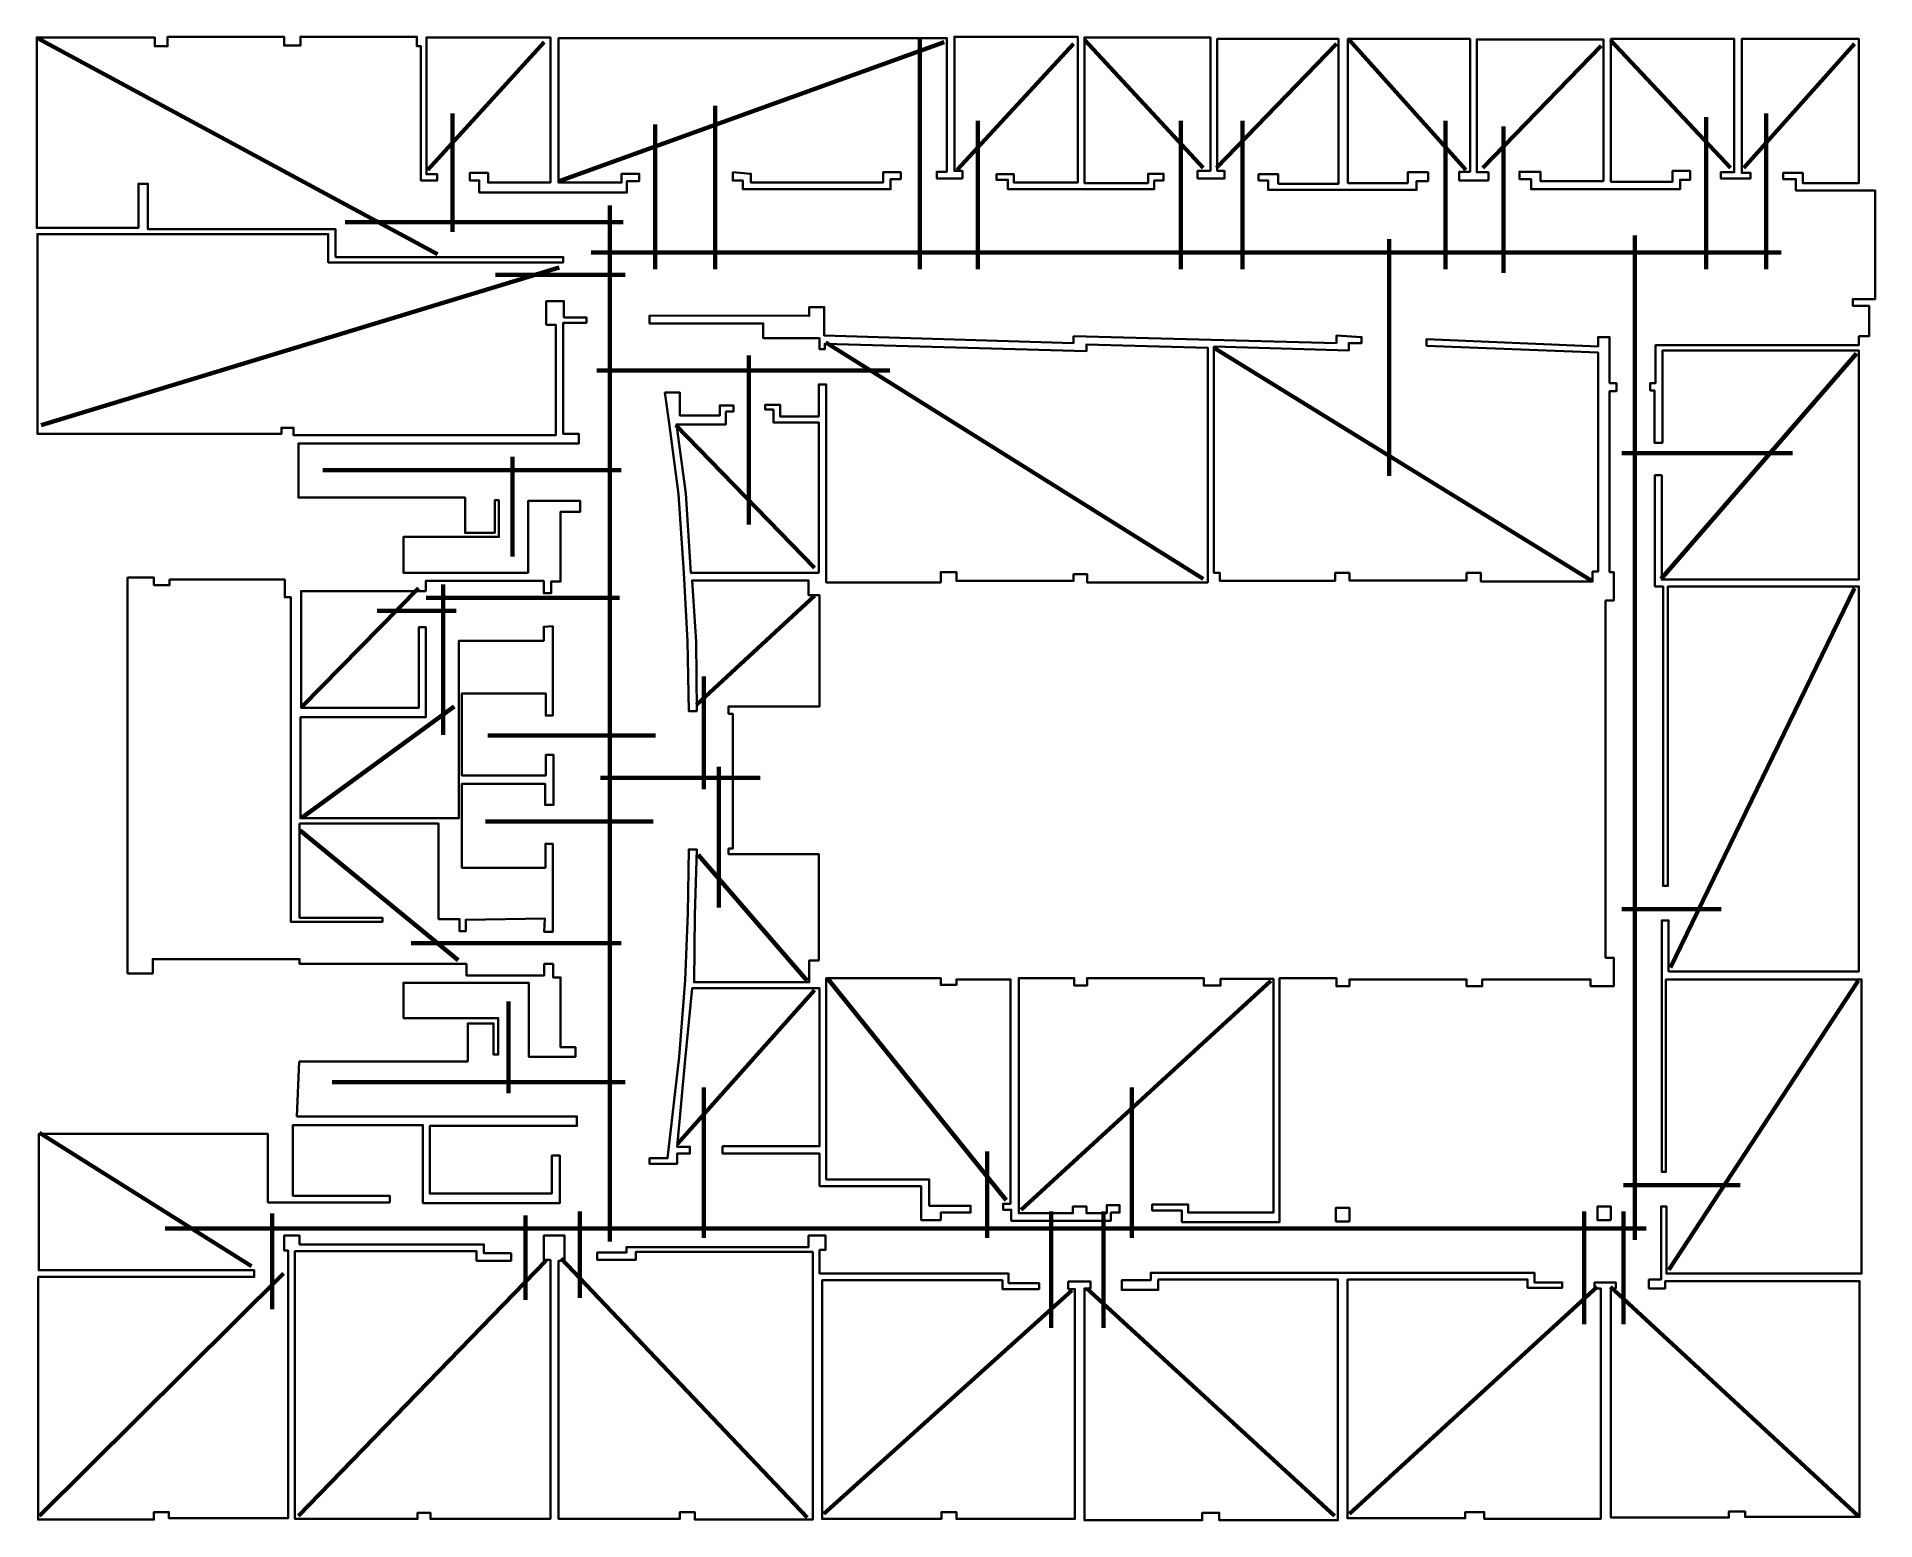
# Model space of a CAD drawing. Header units: inches. Extents: x 64 to 237, y 24 to 163.
import ezdxf

# ---------------------------------------------------------------- set-up
doc = ezdxf.new("R2010")
doc.units = ezdxf.units.IN
doc.header["$MEASUREMENT"] = 0
doc.layers.add('Layer 2', color=7, linetype='Continuous')
doc.layers.add('Layer 3', color=7, linetype='Continuous')

msp = doc.modelspace()

# ---------------------------------------------------------------- linework, layer by layer
at = {"layer": 'Layer 2', "color": 1, "lineweight": 35}
for points in [[(88.78, 67.09), (104.64, 67.09), (104.64, 70.66), (107.06, 70.66), (107.06, 67.73), (107.5, 67.73), (107.5, 71.17), (98.59, 71.17), (98.59, 74.48), (110.37, 74.48), (110.37, 67.54), (114.76, 67.54), (114.76, 68.43), (113.36, 68.43), (113.36, 74.99), (112.66, 74.99), (112.66, 76.26), (111.83, 76.26), (111.83, 75.18), (104.51, 75.18), (104.51, 76.26), (88.84, 76.26), (88.84, 76.71), (75.03, 76.71), (75.03, 75.37), (72.67, 75.37), (72.67, 112.56), (75.15, 112.56), (75.15, 111.86), (76.62, 111.86), (76.62, 112.37), (87.44, 112.37), (87.44, 110.71), (88.02, 110.71), (88.02, 80.21), (96.61, 80.21), (96.61, 80.59), (88.84, 80.59), (88.84, 89.44), (101.9, 89.44), (101.9, 80.47), (103.87, 80.47), (103.87, 79.32), (104.45, 79.32), (104.45, 80.4), (111.88, 80.52), (111.82, 79.26), (112.62, 79.26), (112.63, 87.55), (111.93, 87.55), (111.93, 85.3), (104.08, 85.3), (104.08, 93.18), (111.9, 93.18), (111.9, 91.2), (112.7, 91.2), (112.7, 95.9), (111.96, 95.9), (111.96, 93.95), (104.08, 93.95), (104.08, 101.67), (111.96, 101.67), (111.96, 99.59), (112.62, 99.59), (112.62, 107.99), (111.77, 107.94), (111.77, 106.63), (103.81, 106.63), (103.81, 89.95), (88.91, 89.95), (88.91, 99.44), (100.69, 99.44), (100.69, 107.91), (100.05, 107.91), (100.05, 100.33), (88.97, 100.33), (88.97, 111.29), (100.69, 111.29), (100.69, 112.24), (111.77, 112.24), (111.77, 111.09), (112.47, 111.09), (112.47, 112.18), (113.36, 112.18), (113.36, 118.74), (115.21, 118.74), (115.21, 119.76), (110.3, 119.76), (110.3, 113.01), (98.59, 113.01), (98.59, 116.38), (107.57, 116.38), (107.57, 119.82), (107.18, 119.82), (107.18, 116.76), (104.38, 116.76), (104.38, 120.07), (88.72, 120.07), (88.72, 125.17), (115.08, 125.17), (115.08, 126.06), (113.61, 126.06), (113.61, 136.5), (115.78, 136.5), (115.78, 137.01), (113.68, 137.01), (113.68, 138.54), (112.02, 138.54), (112.02, 136.31), (112.91, 136.31), (112.91, 125.93), (88.27, 125.93), (88.27, 126.63), (87.12, 126.63), (87.12, 126.06), (64.2, 126.06), (64.2, 144.84), (91.52, 144.84), (91.52, 142.17), (113.61, 142.17), (113.61, 142.68), (92.22, 142.68), (92.22, 145.29), (74.58, 145.29), (74.58, 149.56), (73.69, 149.56), (73.69, 145.42), (64.14, 145.42), (64.14, 163.31), (75.22, 163.31), (75.22, 162.48), (76.43, 162.48), (76.43, 163.37), (87.38, 163.37), (87.38, 162.55), (88.91, 162.55), (88.91, 163.37), (99.86, 163.37), (99.86, 162.48), (100.24, 162.48), (100.24, 149.88), (101.77, 149.88), (101.77, 150.45), (100.75, 150.45), (100.75, 163.31), (112.4, 163.31), (112.4, 149.68), (106.55, 149.68), (106.55, 150.58), (104.83, 150.58), (104.83, 149.88), (105.72, 149.88), (105.72, 148.73), (119.6, 148.73), (119.6, 149.81), (120.75, 149.81), (120.75, 150.51), (119.09, 150.51), (119.09, 149.68), (113.17, 149.68), (113.17, 163.25), (149.66, 163.25), (149.66, 150.7), (148.7, 150.7), (148.7, 150.07), (151.12, 150.07), (151.12, 150.77), (150.36, 150.77), (150.36, 163.38), (161.95, 163.38), (161.95, 149.68), (155.96, 149.68), (155.96, 150.45), (154.31, 150.45), (154.31, 149.94), (155.39, 149.94), (155.39, 149.05), (169.14, 149.05), (169.14, 149.88), (170.03, 149.88), (170.03, 150.51), (168.57, 150.51), (168.57, 149.62), (162.58, 149.62), (162.58, 163.31), (174.43, 163.31), (174.43, 150.77), (173.22, 150.77), (173.22, 150.07), (175.76, 150.07), (175.76, 150.77), (175.06, 150.77), (175.06, 163.18), (186.46, 163.18), (186.46, 149.56), (180.8, 149.56), (180.8, 150.45), (178.95, 150.45), (178.95, 149.88), (179.84, 149.88), (179.84, 148.98), (193.79, 148.98), (193.79, 149.81), (194.87, 149.81), (194.87, 150.64), (192.96, 150.64), (192.96, 149.62), (187.35, 149.62), (187.35, 163.18), (198.82, 163.18), (198.82, 150.7), (197.8, 150.7), (197.8, 149.88), (200.54, 149.88), (200.54, 150.64), (199.45, 150.64), (199.45, 163.12), (211.36, 163.12), (211.36, 149.81), (205.44, 149.81), (205.44, 150.7), (203.46, 150.7), (203.46, 150), (204.55, 150), (204.55, 149.05), (218.56, 149.05), (218.56, 149.94), (219.51, 149.94), (219.51, 150.77), (217.86, 150.77), (217.86, 149.75), (212.06, 149.75), (212.06, 163.18), (223.65, 163.18), (223.65, 150.64), (222.38, 150.64), (222.38, 150.07), (225.18, 150.07), (225.18, 150.58), (224.35, 150.58), (224.35, 163.18), (235.37, 163.18), (235.37, 149.62), (230.08, 149.62), (230.08, 150.58), (228.24, 150.58), (228.24, 150), (229.45, 150), (229.45, 148.92), (236.9, 148.92), (236.9, 138.73), (234.79, 138.73), (234.79, 138.1), (236.32, 138.1), (236.32, 135.23), (235.37, 135.23), (235.37, 134.4), (216.26, 134.4), (216.26, 130.84), (215.75, 130.84), (215.75, 130.14), (216.14, 130.14), (216.14, 125.23), (216.9, 125.23), (216.9, 133.89), (235.37, 133.89), (235.37, 112.37), (216.84, 112.37), (216.84, 122.18), (216.2, 122.18), (216.2, 111.73), (216.96, 111.73), (216.96, 83.59), (217.41, 83.59), (217.41, 111.73), (235.37, 111.73), (235.37, 75.56), (217.47, 75.56), (217.47, 80.34), (216.84, 80.34), (216.84, 56.71), (217.22, 56.71), (217.22, 74.8), (235.62, 74.8), (235.62, 47.16), (217.28, 47.16), (217.28, 53.47), (216.77, 53.47), (216.77, 46.59), (215.63, 46.59), (215.63, 45.76), (217.16, 45.76), (217.16, 46.46), (235.43, 46.46), (235.43, 24.3), (224.67, 24.3), (224.67, 24.81), (223.14, 24.81), (223.14, 24.24), (212.06, 24.24), (212.06, 45.76), (212.51, 45.76), (212.51, 46.33), (210.53, 46.33), (210.53, 45.76), (211.11, 45.76), (211.11, 24.11), (200.15, 24.11), (200.15, 24.75), (198.37, 24.75), (198.37, 24.17), (187.29, 24.17), (187.29, 46.59), (204.23, 46.59), (204.23, 45.83), (207.48, 45.83), (207.48, 46.33), (204.87, 46.33), (204.87, 47.23), (168.82, 47.23), (168.82, 46.53), (166.09, 46.53), (166.09, 45.63), (169.52, 45.63), (169.52, 46.59), (186.4, 46.59), (186.4, 23.98), (175.26, 23.98), (175.26, 24.68), (173.66, 24.68), (173.66, 23.98), (162.58, 23.98), (162.58, 45.76), (163.16, 45.76), (163.16, 46.4), (161.06, 46.4), (161.06, 45.7), (161.69, 45.7), (161.69, 24.11), (150.55, 24.11), (150.55, 24.75), (149.15, 24.75), (149.15, 24.11), (137.94, 24.11), (137.94, 46.53), (154.88, 46.53), (154.88, 45.7), (158.32, 45.7), (158.32, 46.27), (155.45, 46.27), (155.45, 47.16), (137.69, 47.16), (137.69, 49.39), (138.26, 49.39), (138.26, 50.73), (136.67, 50.73), (136.67, 49.65), (119.54, 49.65), (119.54, 49.14), (116.8, 49.14), (116.8, 48.44), (120.43, 48.44), (120.43, 49.2), (137.05, 49.2), (137.05, 24.05), (125.97, 24.05), (125.97, 24.75), (124.57, 24.75), (124.57, 24.11), (113.17, 24.11), (113.17, 48.37), (113.74, 48.37), (113.74, 50.73), (111.77, 50.73), (111.77, 48.44), (112.4, 48.44), (112.4, 24.11), (101.13, 24.11), (101.13, 24.68), (99.92, 24.68), (99.92, 24.11), (88.4, 24.11), (88.4, 49.26), (105.46, 49.26), (105.46, 48.37), (108.71, 48.37), (108.71, 49.07), (106.16, 49.07), (106.16, 49.9), (88.84, 49.9), (88.84, 50.73), (87.38, 50.73), (87.38, 49.33), (87.76, 49.33), (87.76, 24.17), (76.55, 24.17), (76.55, 24.75), (75.15, 24.75), (75.15, 24.05), (64.26, 24.05), (64.26, 46.84), (84.58, 46.84), (84.58, 47.48), (64.33, 47.48), (64.33, 60.28), (85.85, 60.28), (85.85, 53.85), (97.31, 53.85), (97.31, 54.48), (88.21, 54.48), (88.21, 61.11), (100.43, 61.11), (100.43, 53.78), (113.3, 53.78), (113.3, 58.24), (112.53, 58.24), (112.53, 54.68), (101.07, 54.68), (101.07, 61.04), (114.89, 61.04), (114.89, 61.93), (88.59, 61.93), (88.78, 67.09)], [(129.53, 150.64), (129.53, 149.87), (130.49, 149.87), (130.49, 149.05), (144.37, 149.05), (144.37, 150), (145.33, 150), (145.33, 150.64), (143.67, 150.64), (143.67, 149.68), (131.25, 149.68), (131.25, 150.51), (129.53, 150.64)], [(121.7, 137.2), (121.7, 136.44), (132.4, 136.44), (132.4, 135.04), (137.69, 135.04), (137.69, 134.02), (138.19, 134.02), (138.19, 134.53), (162.77, 133.83), (162.77, 134.46), (174.17, 134.15), (174.17, 112.11), (162.84, 112.11), (162.84, 112.88), (161.56, 112.88), (161.56, 112.24), (150.55, 112.24), (150.55, 113.07), (149.08, 113.07), (149.08, 112.11), (138.32, 112.11), (138.32, 130.71), (137.62, 130.71), (137.62, 127.71), (133.99, 127.71), (133.99, 128.8), (132.59, 128.8), (132.59, 128.35), (133.36, 128.35), (133.36, 127.14), (137.62, 127.14), (137.62, 113.01), (125.59, 113.01), (125.14, 120.46), (124.25, 126.95), (128.9, 126.95), (128.9, 128.16), (129.6, 128.16), (129.6, 128.73), (128.32, 128.73), (128.32, 127.78), (124.57, 127.78), (124.57, 129.94), (123.17, 129.94), (123.55, 127.08), (124.44, 120.39), (124.95, 113.01), (125.27, 106.57), (125.4, 100.01), (126.16, 100.01), (126.1, 106.51), (125.71, 112.3), (136.67, 112.3), (136.67, 110.9), (137.69, 110.9), (137.69, 100.46), (129.15, 100.46), (129.15, 99.76), (129.53, 99.76), (129.53, 87.09), (129.15, 87.09), (129.15, 86.58), (137.62, 86.58), (137.62, 76.58), (136.73, 76.58), (136.73, 74.54), (125.9, 74.54), (125.97, 80.85), (126.16, 87.02), (125.4, 87.02), (125.33, 81.04), (125.08, 74.73), (124.5, 67.54), (123.42, 57.99), (121.7, 57.99), (121.7, 57.48), (124.31, 57.48), (124.31, 58.43), (125.52, 58.43), (125.52, 59.07), (124.31, 59.07), (125.08, 67.28), (125.71, 73.97), (137.69, 73.97), (137.69, 59.13), (128.58, 59.13), (128.58, 58.43), (137.69, 58.43), (137.69, 55.38), (147.24, 55.38), (147.24, 52.19), (149.08, 52.19), (149.08, 52.89), (151.89, 52.89), (151.89, 53.53), (148, 53.53), (148, 56.01), (138.32, 56.01), (138.32, 74.93), (149.08, 74.93), (149.08, 74.29), (150.55, 74.29), (150.55, 74.8), (155.64, 74.8), (155.64, 53.72), (154.94, 53.72), (154.94, 53.15), (155.71, 53.15), (155.71, 52.13), (165.07, 52.13), (165.07, 52.89), (165.89, 52.89), (165.89, 53.59), (164.68, 53.59), (164.68, 52.83), (162.77, 52.83), (162.77, 53.47), (161.5, 53.47), (161.5, 52.83), (156.41, 52.83), (156.41, 74.93), (161.63, 74.93), (161.63, 74.22), (162.84, 74.22), (162.84, 74.93), (173.79, 74.93), (173.79, 74.22), (175.38, 74.22), (175.38, 74.86), (180.35, 74.86), (180.35, 52.89), (172.33, 52.89), (172.33, 53.66), (168.95, 53.66), (168.95, 53.08), (171.75, 53.08), (171.75, 52), (180.92, 52), (180.92, 74.93), (186.27, 74.93), (186.27, 74.16), (187.48, 74.16), (187.48, 74.8), (198.5, 74.8), (198.5, 74.16), (199.96, 74.16), (199.96, 74.8), (210.15, 74.8), (210.15, 74.16), (212.32, 74.16), (212.32, 76.84), (211.55, 76.84), (211.55, 110.39), (212.32, 110.39), (212.32, 113.07), (211.93, 113.07), (211.93, 130.07), (212.57, 130.07), (212.57, 130.83), (211.93, 130.83), (211.93, 135.16), (210.85, 135.16), (210.85, 134.27), (194.74, 134.97), (194.74, 134.34), (210.85, 133.7), (210.85, 113.13), (210.34, 113.13), (210.34, 112.18), (199.84, 112.18), (199.84, 113), (198.5, 113), (198.5, 112.3), (187.48, 112.3), (187.48, 113), (186.14, 113), (186.14, 112.24), (175.32, 112.24), (175.32, 113), (174.75, 113), (174.75, 134.27), (187.42, 133.89), (187.42, 134.59), (188.63, 134.59), (188.63, 135.16), (186.27, 135.29), (186.27, 134.59), (161.56, 135.23), (161.56, 134.59), (138.13, 135.29), (138.13, 137.97), (136.73, 137.97), (136.73, 137.14), (121.7, 137.2)], [(187.48, 52.06), (186.21, 52.06), (186.21, 53.34), (187.48, 53.34), (187.48, 52.06)], [(212.06, 52.19), (210.79, 52.19), (210.79, 53.46), (212.06, 53.46), (212.06, 52.19)]]:
    msp.add_lwpolyline(points, dxfattribs=at)
at = {"layer": 'Layer 2', "color": 5, "lineweight": 106}
for points in [[(118, 146.12), (118, 50.87)], [(106.52, 97.71), (122.27, 97.71)], [(106.29, 89.63), (122.05, 89.63)]]:
    msp.add_lwpolyline(points, dxfattribs=at)
at = {"layer": 'Layer 3', "color": 4, "lineweight": 106}
for points in [[(64.21, 163.23), (101.78, 142.95)], [(100.89, 150.88), (111.83, 162.88)], [(113.24, 149.82), (149.4, 162.88)], [(147.11, 163.23), (147.11, 141.53)], [(150.64, 150.88), (161.57, 162.7)], [(173.74, 151.06), (162.63, 163.05)], [(174.98, 151.06), (186.27, 162.7)], [(198.44, 150.88), (187.5, 163.05)], [(200.03, 151.06), (211.14, 162.52)], [(223.31, 151.06), (212.02, 163.05)], [(224.54, 151.06), (234.95, 162.7)], [(103.19, 156.17), (103.19, 145.06)], [(127.88, 156.88), (127.88, 141.53)], [(221.02, 155.82), (221.02, 141.53)], [(226.66, 156.17), (226.66, 141.53)], [(122.24, 155.12), (122.24, 141.53)], [(152.58, 155.47), (152.58, 141.53)], [(171.63, 155.47), (171.63, 141.53)], [(177.45, 155.47), (177.45, 141.53)], [(196.5, 155.47), (196.5, 141.53)], [(201.97, 141.18), (201.97, 154.94)], [(118, 147.53), (118, 50.16)], [(93.13, 145.94), (119.24, 145.94)], [(191.21, 144.36), (191.21, 122.13)], [(214.31, 144.71), (214.31, 50.34)], [(113.24, 141.71), (64.56, 126.89)], [(116.24, 143.12), (228.07, 143.12)], [(107.24, 141.01), (119.42, 141.01)], [(131.06, 133.42), (131.06, 117.55)], [(138.29, 134.66), (173.74, 112.43)], [(174.8, 134.13), (210.26, 112.25)], [(216.78, 112.43), (235.13, 133.6)], [(116.77, 132.01), (144.29, 132.01)], [(124.18, 126.89), (137.23, 113.49)], [(91.02, 122.66), (119.06, 122.66)], [(108.83, 123.9), (108.83, 114.55)], [(213.08, 124.25), (229.13, 124.25)], [(100.01, 111.55), (89.08, 100.44)], [(118.89, 110.67), (100.72, 110.67)], [(102.31, 111.9), (102.31, 97.79)], [(126.12, 100.61), (137.23, 110.84)], [(217.66, 75.92), (234.95, 111.55)], [(96.13, 109.43), (103.54, 109.43)], [(126.82, 103.26), (126.82, 92.67)], [(89.08, 90.03), (103.36, 100.44)], [(106.52, 97.71), (122.27, 97.71)], [(117.12, 93.73), (132.12, 93.73)], [(128.23, 94.79), (128.23, 81.56)], [(88.9, 88.79), (103.72, 76.62)], [(106.29, 89.63), (122.05, 89.63)], [(126.29, 86.5), (136.53, 74.68)], [(213.08, 81.39), (222.43, 81.39)], [(119.06, 78.21), (99.31, 78.21)], [(155.22, 54.05), (138.47, 74.86)], [(156.63, 53.16), (180.09, 74.68)], [(217.49, 47.52), (235.3, 74.68)], [(108.48, 72.74), (108.48, 64.1)], [(124.35, 59.34), (137.23, 73.8)], [(119.42, 65.16), (91.9, 65.16)], [(126.82, 64.63), (126.82, 50.52)], [(167.04, 64.63), (167.04, 50.52)], [(84.31, 47.87), (64.38, 60.4)], [(153.46, 58.63), (153.46, 50.52)], [(213.25, 55.46), (224.19, 55.46)], [(86.25, 52.81), (86.25, 43.81)], [(110.07, 52.63), (110.07, 44.7)], [(115.18, 52.99), (115.18, 44.87)], [(159.46, 52.99), (159.46, 42.05)], [(164.39, 52.99), (164.39, 42.05)], [(209.55, 52.99), (209.55, 42.4)], [(213.25, 52.99), (213.25, 42.4)], [(76.2, 51.4), (215.37, 51.4)], [(112.01, 48.4), (88.72, 24.41)], [(113.42, 48.58), (136.53, 24.24)], [(87.31, 47.17), (64.38, 24.41)], [(161.4, 45.58), (138.11, 24.59)], [(162.81, 45.76), (186.09, 24.41)], [(210.78, 45.93), (187.5, 24.59)], [(212.02, 45.93), (235.3, 24.41)]]:
    msp.add_lwpolyline(points, dxfattribs=at)

doc.saveas('drawing.dxf')
